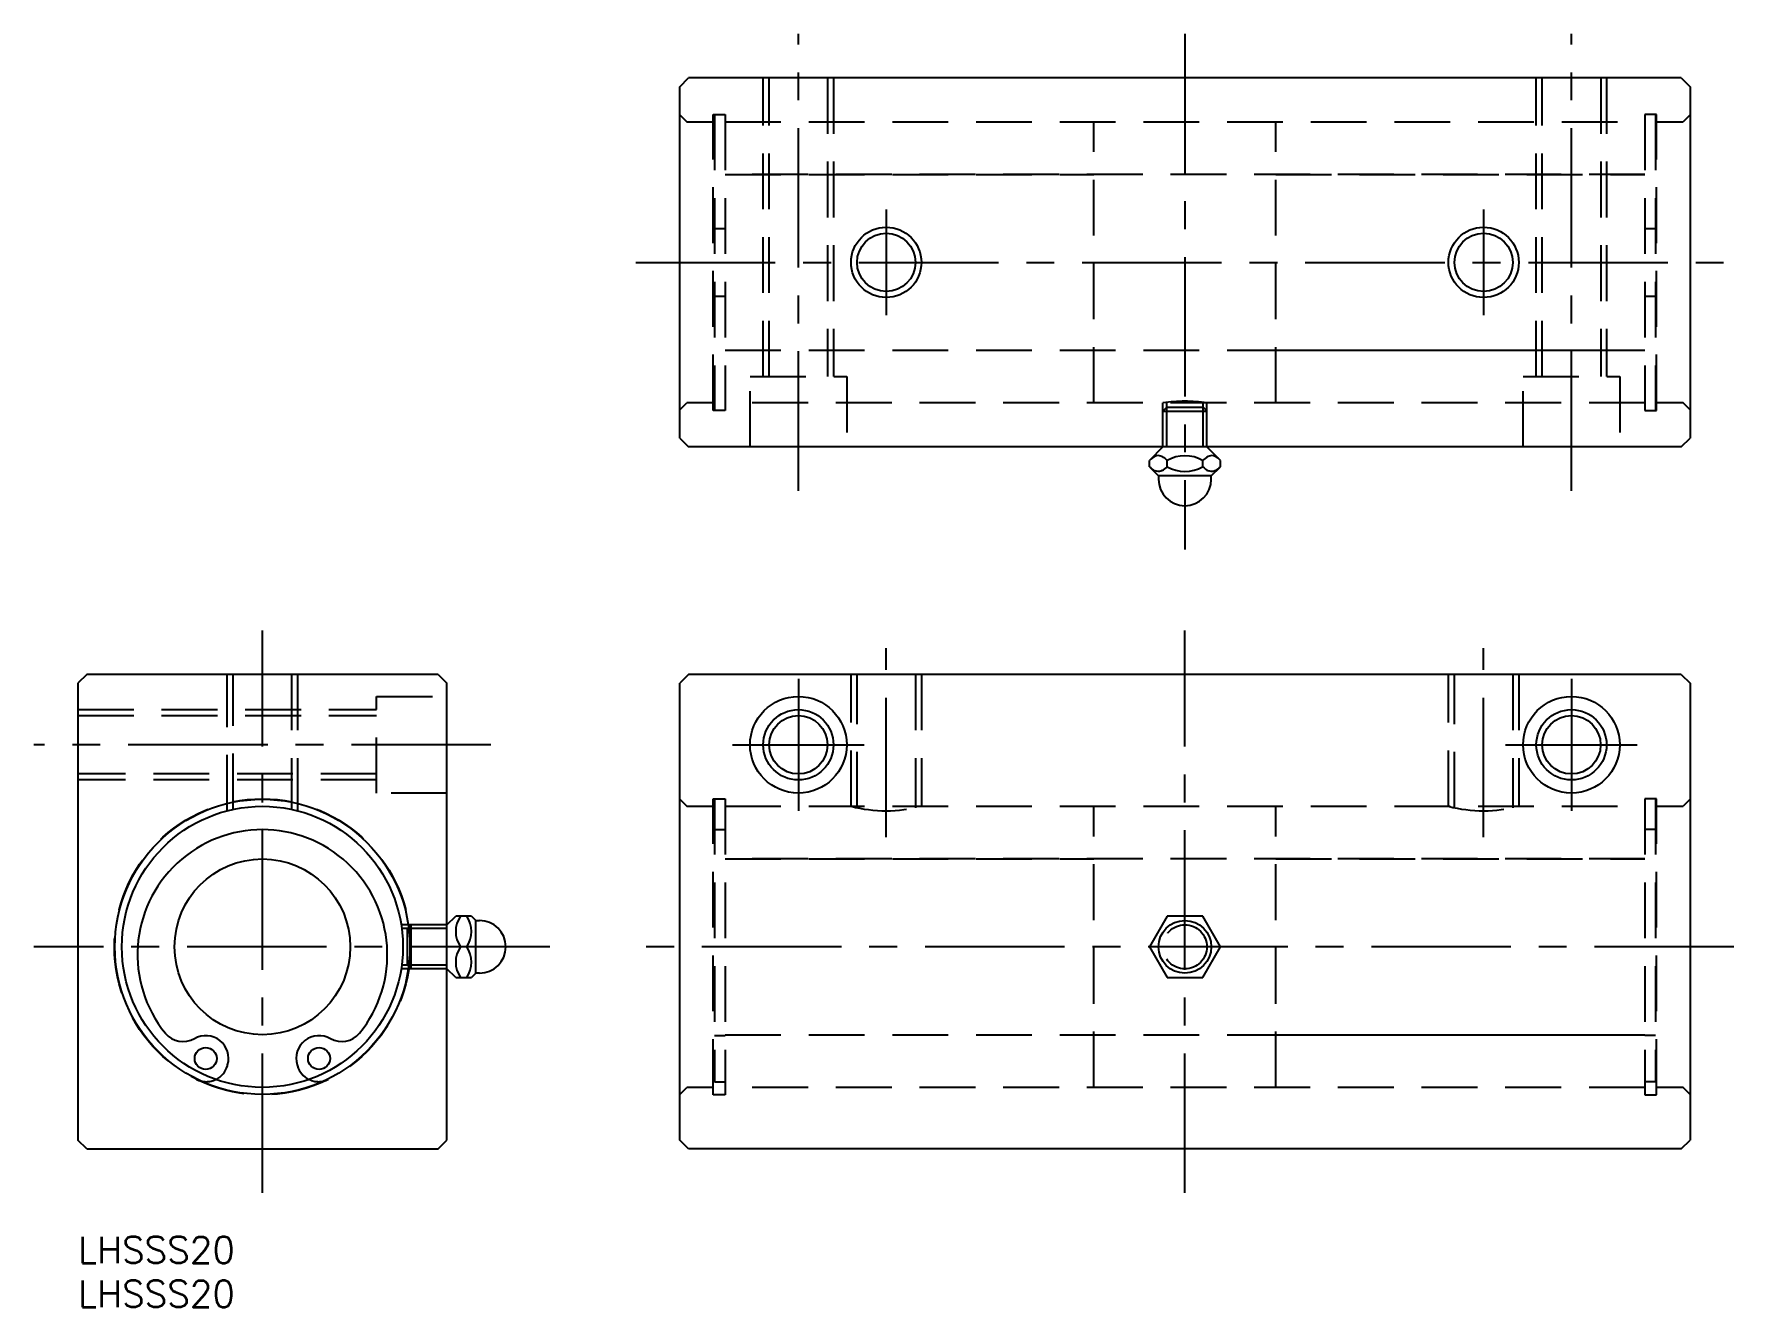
# Model space of a CAD drawing. Extents: x -5 to 189, y -8 to 137.
import ezdxf

# ---------------------------------------------------------------- set-up
doc = ezdxf.new("R2010")
doc.units = 0
doc.header["$LTSCALE"] = 0.5
doc.linetypes.add('CENTER', pattern=[50.8, 31.75, -6.35, 6.35, -6.35])
doc.linetypes.add('DASHED', pattern=[19.05, 12.7, -6.35])
for name, color, linetype in [('MSM_CENTER', 1, 'CENTER'), ('MSM_CONTINUOUS', 7, 'CONTINUOUS'), ('MSM_DASHED', 4, 'DASHED'), ('MSM_NARROW', 5, 'CONTINUOUS'), ('MSM_PART_NUMBER', 7, 'CONTINUOUS')]:
    doc.layers.add(name, color=color, linetype=linetype)
doc.styles.get("Standard").update_dxf_attribs({"font": 'txt.shx', "height": 3, "bigfont": 'bigfont.shx'})

# ---------------------------------------------------------------- blocks, each defined once
blk = doc.blocks.new('*U8')
at = {"layer": 'MSM_PART_NUMBER'}
blk.add_text('LHSSS20', height=3, dxfattribs=at).set_placement((0, -3))
blk = doc.blocks.new('*U9')
at = {"layer": 'MSM_PART_NUMBER'}
blk.add_text('LHSSS20', height=3, dxfattribs=at).set_placement((0, -8))

msp = doc.modelspace()

# ---------------------------------------------------------------- linework, layer by layer
at = {"layer": 'MSM_CENTER'}
for p, q in [((82.01, 84.92), (82.01, 136.92)), ((126.01, 136.92), (126.01, 78.22)), ((170.01, 84.92), (170.01, 136.92)), ((92.01, 116.92), (92.01, 104.92)), ((160.01, 116.92), (160.01, 104.92)), ((63.51, 110.92), (188.51, 110.92)), ((21, 5), (21, 69)), ((126.01, 5), (126.01, 69)), ((92.01, 45.49), (92.01, 67)), ((160.01, 45.49), (160.01, 67)), ((82.01, 63.5), (82.01, 48.5)), ((170.01, 63.5), (170.01, 48.5)), ((47, 56), (-5, 56)), ((74.51, 56), (89.51, 56)), ((162.51, 56), (177.51, 56)), ((53.7, 33), (-5, 33)), ((188.51, 33), (63.51, 33))]:
    msp.add_line(p, q, dxfattribs=at)
at = {"layer": 'MSM_CONTINUOUS'}
for p, q in [((68.51, 130.92), (69.51, 131.92)), ((182.51, 131.92), (69.51, 131.92)), ((182.51, 131.92), (183.51, 130.92)), ((68.51, 90.92), (68.51, 130.92)), ((183.51, 130.92), (183.51, 90.92)), ((68.51, 90.92), (69.51, 89.92)), ((182.51, 89.92), (69.51, 89.92)), ((123.51, 89.92), (121.97, 88.38)), ((130.06, 88.38), (128.51, 89.92)), ((182.51, 89.92), (183.51, 90.92)), ((121.97, 87.66), (121.97, 88.38)), ((121.97, 87.66), (123.01, 86.62)), ((122.79, 88.89), (122.62, 88.84)), ((122.79, 87.14), (122.62, 87.19)), ((122.95, 88.92), (122.79, 88.89)), ((122.95, 87.12), (122.79, 87.14)), ((123.11, 88.91), (122.95, 88.92)), ((123.11, 87.13), (122.95, 87.12)), ((123.27, 88.87), (123.11, 88.91)), ((123.27, 87.16), (123.11, 87.13)), ((123.42, 88.81), (123.27, 88.87)), ((123.42, 87.22), (123.27, 87.16)), ((123.99, 87.66), (123.99, 88.38)), ((128.04, 87.66), (128.04, 88.38)), ((128.77, 88.87), (128.6, 88.81)), ((128.85, 87.14), (128.68, 87.19)), ((128.93, 88.91), (128.77, 88.87)), ((129.01, 87.12), (128.85, 87.14)), ((129.09, 88.92), (128.93, 88.91)), ((129.01, 86.62), (130.06, 87.66)), ((129.17, 87.13), (129.01, 87.12)), ((129.27, 88.89), (129.09, 88.92)), ((129.33, 87.16), (129.17, 87.13)), ((129.45, 88.82), (129.27, 88.89)), ((129.48, 87.22), (129.33, 87.16)), ((130.06, 87.66), (130.06, 88.38)), ((129.01, 86.62), (123.01, 86.62)), ((123.01, 86.62), (123.01, 86.22)), ((129.01, 86.22), (129.01, 86.62)), ((1, 64), (0, 63)), ((41, 64), (1, 64)), ((41, 64), (42, 63)), ((69.51, 64), (68.51, 63)), ((182.51, 64), (69.51, 64)), ((182.51, 64), (183.51, 63)), ((0, 63), (0, 11)), ((42, 11), (42, 63)), ((68.51, 11), (68.51, 63)), ((183.51, 63), (183.51, 11)), ((42, 35.5), (43, 36.5)), ((44.8, 36.5), (43, 36.5)), ((44.8, 36.5), (45.3, 36)), ((45.3, 30), (45.3, 36)), ((45.3, 36), (45.7, 36)), ((123.99, 36.5), (121.97, 33)), ((128.04, 36.5), (123.99, 36.5)), ((130.06, 33), (128.04, 36.5)), ((44.26, 33), (43.54, 33)), ((121.97, 33), (123.99, 29.5)), ((128.04, 29.5), (130.06, 33)), ((43, 29.5), (42, 30.5)), ((43, 29.5), (44.8, 29.5)), ((45.3, 30), (44.8, 29.5)), ((45.7, 30), (45.3, 30)), ((123.99, 29.5), (128.04, 29.5)), ((17.01, 19.44), (17.04, 19.56)), ((24.96, 19.56), (24.99, 19.44)), ((1, 10), (0, 11)), ((1, 10), (41, 10)), ((41, 10), (42, 11)), ((69.51, 10), (68.51, 11)), ((182.51, 10), (69.51, 10)), ((182.51, 10), (183.51, 11))]:
    msp.add_line(p, q, dxfattribs=at)
for centre, radius in [((92.01, 110.92), 3.32), ((160.01, 110.92), 3.32), ((82.01, 56), 5.5), ((170.01, 56), 5.5), ((82.01, 56), 3.32), ((170.01, 56), 3.32), ((21, 33), 16.8), ((21, 33), 16), ((21, 33), 10), ((126.01, 33), 3), ((14.55, 20.29), 1.25), ((27.45, 20.29), 1.25)]:
    msp.add_circle(centre, radius, dxfattribs=at)
for centre, radius, start, end in [((123.44, 87.02), 2, 114.2524, 137.3125), ((123.44, 89.01), 2, 222.6875, 245.7476), ((122.33, 86.77), 2.31, 43.9259, 61.774), ((122.33, 89.26), 2.31, 298.226, 316.0741), ((126.01, 84.87), 4.04, 60.0041, 119.9959), ((126.01, 91.16), 4.04, 240.0012, 299.9988), ((129.68, 86.8), 2.27, 118.244, 136.2458), ((129.51, 89.01), 2, 222.6875, 245.7476), ((128.49, 86.89), 2.16, 43.3985, 63.4365), ((128.39, 89.26), 2.31, 298.226, 316.0741), ((126.01, 86.22), 3, 180, 0), ((21, 32.12), 14.22, 320.9849, 219.0151), ((46.1, 34.75), 3.1, 145.6279, 214.3721), ((41.7, 34.75), 3.1, 325.6279, 34.3721), ((45.7, 33), 3, 270, 90), ((46.1, 31.25), 3.1, 145.6279, 214.3721), ((41.7, 31.25), 3.1, 325.6279, 34.3721), ((11.97, 24.81), 2.6, 219.0151, 299.7762), ((14.55, 20.29), 2.6, 343.6002, 119.7762), ((27.45, 20.29), 2.6, 60.2238, 196.3998), ((30.03, 24.81), 2.6, 240.2238, 320.9849), ((14.61, 20.15), 2.5, 295.9172, 343.6002), ((27.39, 20.15), 2.5, 196.3998, 244.0828)]:
    msp.add_arc(centre, radius, start, end, dxfattribs=at)
at = {"layer": 'MSM_DASHED'}
for p, q in [((78.01, 97.92), (78.01, 131.92)), ((78.69, 97.92), (78.69, 131.92)), ((85.34, 131.92), (85.34, 97.92)), ((86.01, 131.92), (86.01, 97.92)), ((166.01, 97.92), (166.01, 131.92)), ((166.69, 97.92), (166.69, 131.92)), ((173.34, 131.92), (173.34, 97.92)), ((174.01, 131.92), (174.01, 97.92)), ((72.31, 127.77, -1.2), (73.66, 127.77, -1.2)), ((72.31, 94.07), (72.31, 127.77)), ((72.46, 127.77, 0.1), (72.46, 94.07, 0.1)), ((73.66, 127.77, 0.1), (73.66, 94.07, 0.1)), ((178.36, 127.77, 0.1), (178.36, 94.07, 0.1)), ((179.71, 127.77, -1.2), (178.36, 127.77, -1.2)), ((179.56, 127.77, 0.1), (179.56, 94.07, 0.1)), ((179.71, 94.07), (179.71, 127.77)), ((68.51, 127.72), (69.31, 126.92)), ((69.31, 126.92), (72.31, 126.92)), ((73.66, 126.92), (178.36, 126.92)), ((115.66, 94.92, 0.1), (115.66, 126.92, 0.1)), ((136.36, 94.92, 0.1), (136.36, 126.92, 0.1)), ((179.71, 126.92), (182.71, 126.92)), ((183.51, 127.72), (182.71, 126.92)), ((178.36, 120.92), (73.66, 120.92)), ((73.66, 120.92, 0.1), (115.66, 120.92, 0.1)), ((136.36, 120.92, 0.1), (178.36, 120.92, 0.1)), ((72.31, 114.77), (73.66, 114.77)), ((178.36, 114.77), (179.71, 114.77)), ((72.31, 107.07), (73.66, 107.07)), ((178.36, 107.07), (179.71, 107.07)), ((73.66, 100.92), (178.36, 100.92)), ((73.66, 100.92, 0.1), (115.66, 100.92, 0.1)), ((136.36, 100.92, 0.1), (178.36, 100.92, 0.1)), ((76.51, 89.92), (76.51, 97.92)), ((76.51, 97.92), (87.51, 97.92)), ((87.51, 97.92), (87.51, 89.92)), ((164.51, 89.92), (164.51, 97.92)), ((164.51, 97.92), (175.51, 97.92)), ((175.51, 97.92), (175.51, 89.92)), ((68.51, 94.12), (69.31, 94.92)), ((72.31, 94.92), (69.31, 94.92)), ((178.36, 94.92), (73.66, 94.92)), ((123.51, 89.92), (123.51, 94.92)), ((123.95, 89.92), (123.95, 94.98)), ((128.08, 89.92), (128.08, 94.98)), ((128.51, 89.92), (128.51, 94.92)), ((182.71, 94.92), (179.71, 94.92)), ((183.51, 94.12), (182.71, 94.92)), ((73.66, 94.07, -1.2), (72.31, 94.07, -1.2)), ((123.95, 94.42), (123.51, 93.98)), ((123.51, 93.98), (128.51, 93.98)), ((123.95, 94.42), (128.08, 94.42)), ((128.08, 94.42), (128.51, 93.98)), ((178.36, 94.07, -1.2), (179.71, 94.07, -1.2)), ((17, 48.49), (17, 64)), ((17.68, 48.65), (17.68, 64)), ((24.32, 64), (24.32, 48.65)), ((25, 64), (25, 48.49)), ((88.01, 49), (88.01, 64)), ((88.69, 48.84), (88.69, 64)), ((95.34, 64), (95.34, 48.84)), ((96.01, 64), (96.01, 49)), ((156.01, 49), (156.01, 64)), ((156.69, 48.84), (156.69, 64)), ((163.34, 64), (163.34, 48.84)), ((164.01, 64), (164.01, 49)), ((0, 60), (34, 60)), ((34, 61.5), (42, 61.5)), ((34, 50.5), (34, 61.5)), ((0, 59.32), (34, 59.32)), ((34, 52.68), (0, 52.68)), ((34, 52), (0, 52)), ((42, 50.5), (34, 50.5)), ((68.51, 49.8), (69.31, 49)), ((69.31, 49), (72.31, 49)), ((72.31, 49.85, -1.2), (73.66, 49.85, -1.2)), ((72.31, 16.15), (72.31, 49.85)), ((72.46, 49.85, 0.1), (72.46, 17.65, 0.1)), ((73.66, 49.85, 0.1), (73.66, 16.15, 0.1)), ((73.66, 49), (178.36, 49)), ((115.66, 17, 0.1), (115.66, 49, 0.1)), ((136.36, 17, 0.1), (136.36, 49, 0.1)), ((178.36, 49.85, 0.1), (178.36, 16.15, 0.1)), ((179.71, 49.85, -1.2), (178.36, 49.85, -1.2)), ((179.56, 49.85, 0.1), (179.56, 17.65, 0.1)), ((179.71, 16.15), (179.71, 49.85)), ((179.71, 49), (182.71, 49)), ((183.51, 49.8), (182.71, 49)), ((72.46, 46.35, -1.2), (73.66, 46.35, -1.2)), ((179.56, 46.35, -1.2), (178.36, 46.35, -1.2)), ((178.36, 43), (73.66, 43)), ((73.66, 43, 0.1), (115.66, 43, 0.1)), ((136.36, 43, 0.1), (178.36, 43, 0.1)), ((42, 35.5), (36.8, 35.5)), ((42, 35.07), (36.87, 35.07)), ((37.5, 35.07), (37.93, 35.5)), ((37.5, 30.93), (37.5, 35.07)), ((37.93, 30.5), (37.93, 35.5)), ((42, 30.5), (36.8, 30.5)), ((42, 30.93), (36.87, 30.93)), ((37.5, 30.93), (37.93, 30.5)), ((72.46, 22.89, -1.2), (73.66, 22.89, -1.2)), ((73.66, 23), (178.36, 23)), ((73.66, 23, 0.1), (115.66, 23, 0.1)), ((136.36, 23, 0.1), (178.36, 23, 0.1)), ((179.56, 22.89, -1.2), (178.36, 22.89, -1.2)), ((72.46, 17.65, -1.2), (73.66, 17.65, -1.2)), ((179.56, 17.65, -1.2), (178.36, 17.65, -1.2)), ((68.51, 16.2), (69.31, 17)), ((72.31, 17), (69.31, 17)), ((73.66, 16.15, -1.2), (72.31, 16.15, -1.2)), ((178.36, 17), (73.66, 17)), ((178.36, 16.15, -1.2), (179.71, 16.15, -1.2)), ((182.71, 17), (179.71, 17)), ((183.51, 16.2), (182.71, 17))]:
    msp.add_line(p, q, dxfattribs=at)
for centre, radius in [((21, 33), 16.85), ((126.01, 33), 2.5)]:
    msp.add_circle(centre, radius, dxfattribs=at)
for centre, radius, start, end in [((126.01, 79.11), 16, 81.0107, 98.9893), ((92.01, 64.49), 16, 255.5225, 284.4775), ((160.01, 64.49), 16, 255.5225, 284.4775), ((14.61, 20.15), 2.5, 243.5672, 295.9172), ((27.39, 20.15), 2.5, 244.0828, 296.4328)]:
    msp.add_arc(centre, radius, start, end, dxfattribs=at)
at = {"layer": 'MSM_NARROW'}
for centre in [(92.01, 110.92), (160.01, 110.92), (82.01, 56), (170.01, 56)]:
    msp.add_circle(centre, 4, dxfattribs=at)

# ---------------------------------------------------------------- block references
at = {"layer": 'MSM_CONTINUOUS'}
for name in ['*U8', '*U9']:
    msp.add_blockref(name, (0, 0), dxfattribs=at)

doc.saveas('drawing.dxf')
